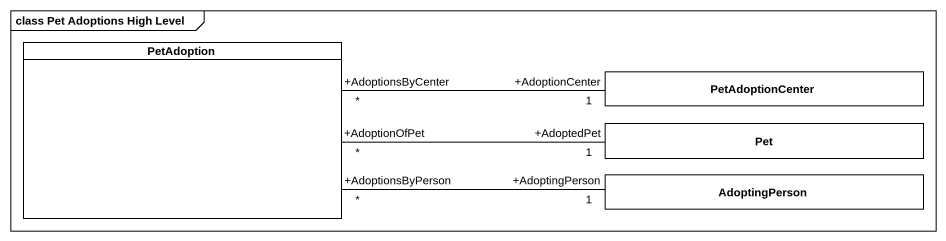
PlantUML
@startuml
mainframe class Pet Adoptions High Level
hide circle
hide empty members
class PetAdoption
class PetAdoptionCenter
class Pet
class AdoptingPerson
PetAdoption "+AdoptionsByCenter\n*" -right- "+AdoptionCenter\n1" PetAdoptionCenter
PetAdoption "+AdoptionOfPet\n*" -right- "+AdoptedPet\n1" Pet
PetAdoption "+AdoptionsByPerson\n*" -right- "+AdoptingPerson\n1" AdoptingPerson
@enduml
